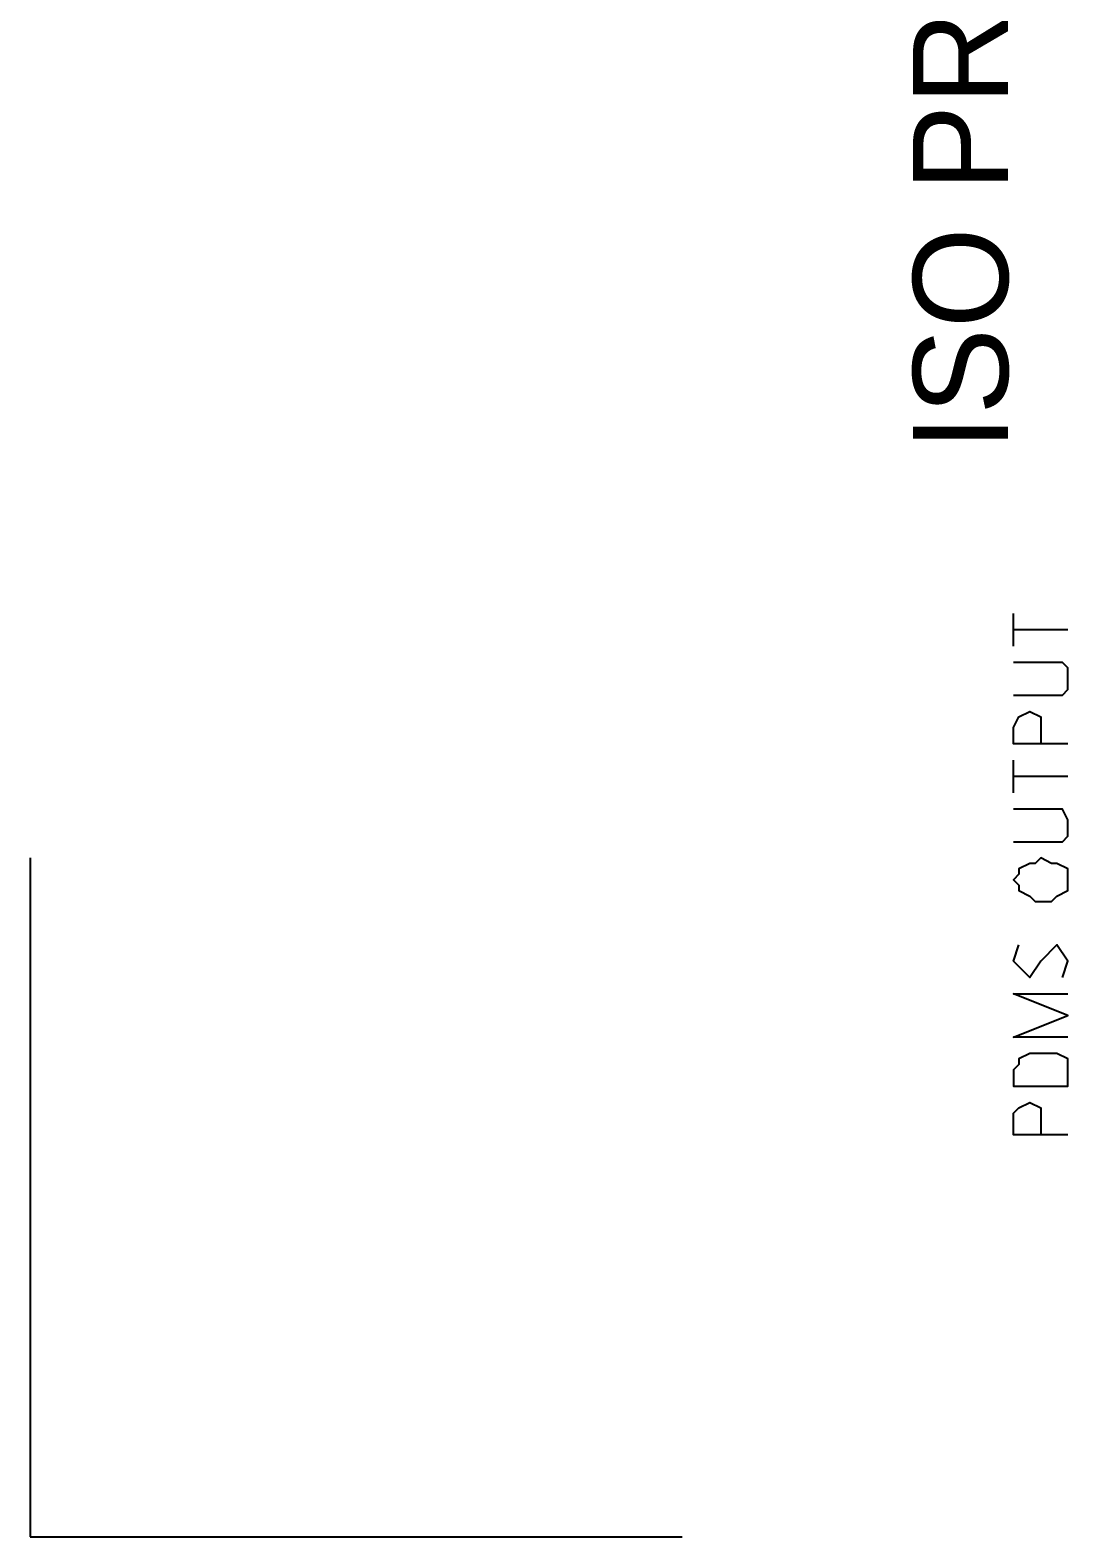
# Model space of a CAD drawing. Extents: x 0 to 420, y 0 to 297.
# Drawn here: x 0 to 19.1, y 0 to 27.74 of the extents above; entities that cross this region are included whole.
import ezdxf

# ---------------------------------------------------------------- set-up
doc = ezdxf.new("R2010")
doc.units = 0
doc.styles.add('HTX1', font='O8116901', dxfattribs={"width": 1.02})

msp = doc.modelspace()

# ---------------------------------------------------------------- linework, layer by layer
at = {"layer": 'GT_1', "flags": 128}
for points in [[(18.1, 16.4), (18.1, 17)], [(19.1, 16.7), (18.1, 16.7)], [(18.1, 15.5), (18.9, 15.5), (19, 15.5), (19.1, 15.6), (19.1, 15.8), (19.1, 16), (19, 16.1), (18.9, 16.1), (18.1, 16.1)], [(19.1, 14.6), (18.1, 14.6), (18.1, 14.9), (18.2, 15.1), (18.4, 15.2), (18.6, 15.1), (18.6, 14.9), (18.6, 14.6)], [(18.1, 13.7), (18.1, 14.3)], [(19.1, 14), (18.1, 14)], [(18.1, 12.8), (18.9, 12.8), (19, 12.8), (19.1, 12.9), (19.1, 13.1), (19.1, 13.2), (19, 13.4), (18.9, 13.4), (18.1, 13.4)], [(0, 12.5), (0, 0)], [(19.1, 12.1), (19.1, 12.2), (19.1, 12.3), (18.9, 12.4), (18.8, 12.4), (18.6, 12.5), (18.5, 12.4), (18.4, 12.4), (18.2, 12.3), (18.2, 12.2), (18.1, 12.1), (18.2, 12), (18.2, 11.9), (18.4, 11.8), (18.5, 11.7), (18.6, 11.7), (18.8, 11.7), (18.9, 11.8), (19.1, 11.9), (19.1, 12), (19.1, 12.1)], [(19, 10.3), (19.1, 10.6), (18.9, 10.9), (18.6, 10.6), (18.4, 10.3), (18.1, 10.6), (18.2, 10.9)], [(19.1, 9.2), (18.1, 9.2), (19.1, 9.6), (18.1, 10), (19.1, 10)], [(19.1, 8.6), (19.1, 8.7), (19.1, 8.8), (18.9, 8.9), (18.8, 8.9), (18.6, 8.9), (18.5, 8.9), (18.4, 8.9), (18.2, 8.8), (18.2, 8.7), (18.1, 8.6), (18.1, 8.3), (19.1, 8.3), (19.1, 8.6)], [(19.1, 7.4), (18.1, 7.4), (18.1, 7.8), (18.2, 7.9), (18.4, 8), (18.6, 7.9), (18.6, 7.8), (18.6, 7.4)], [(0, 0), (12, 0)]]:
    msp.add_lwpolyline(points, dxfattribs=at)

# ---------------------------------------------------------------- texts
at = {"layer": 'GT_1', "style": 'HTX1', "width": 1.02}
msp.add_text('ISO PRINT DATE:-', height=1.75, rotation=90, dxfattribs=at).set_placement((18, 20))

doc.saveas('drawing.dxf')
